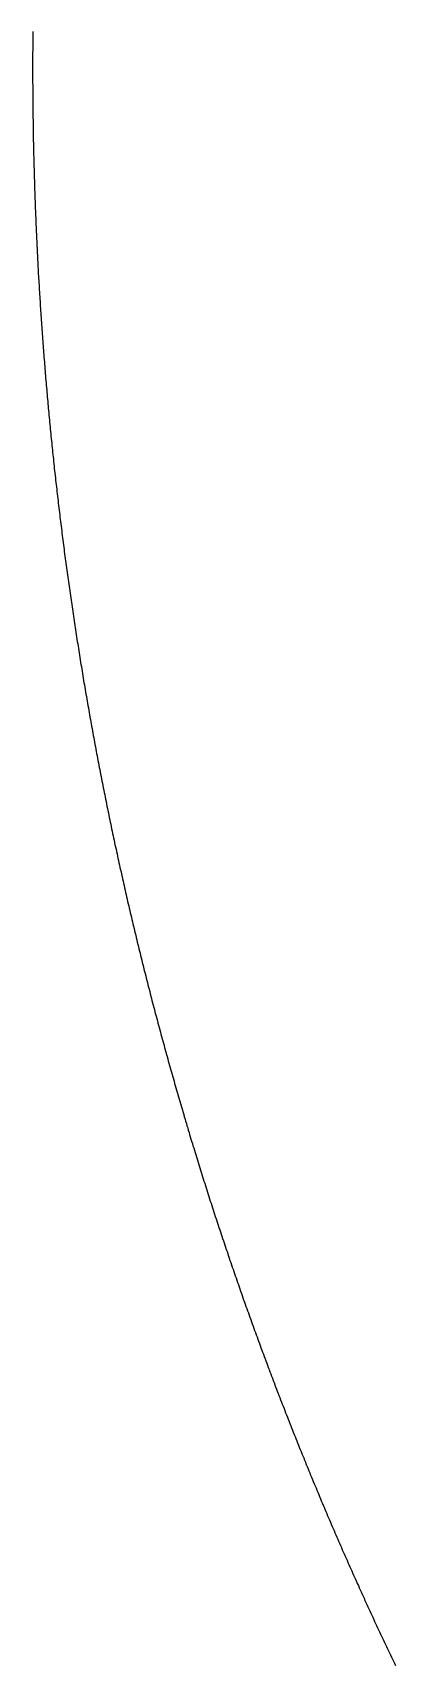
# Model space of a CAD drawing. Header units: metres. Extents: x -47.5 to 50, y -46.2 to 48.8.
# Drawn here: x -47.5 to -42.85, y -19.65 to 1.25 of the extents above; entities that cross this region are included whole.
import ezdxf

# ---------------------------------------------------------------- set-up
doc = ezdxf.new("R2010")
doc.units = ezdxf.units.M

msp = doc.modelspace()

# ---------------------------------------------------------------- linework, layer by layer
for p, q in [((-47.496, 1.269, -692.82), (-47.496, 1.24, -692.82)), ((-47.496, 1.18, -692.82), (-47.497, 1.15, -692.82)), ((-47.497, 1.15, -692.82), (-47.497, 1.12, -692.82)), ((-47.497, 1.12, -692.82), (-47.497, 1.09, -692.82)), ((-47.497, 1.09, -692.82), (-47.497, 1.061, -692.82)), ((-47.497, 1.061, -692.82), (-47.497, 1.031, -692.82)), ((-47.496, 1.24, -692.82), (-47.496, 1.21, -692.82)), ((-47.496, 1.21, -692.82), (-47.496, 1.18, -692.82)), ((-47.497, 1.031, -692.82), (-47.498, 1.001, -692.82)), ((-47.498, 1.001, -692.82), (-47.498, 0.971, -692.82)), ((-47.498, 0.971, -692.82), (-47.498, 0.941, -692.82)), ((-47.498, 0.941, -692.82), (-47.498, 0.911, -692.82)), ((-47.498, 0.911, -692.82), (-47.498, 0.881, -692.82)), ((-47.498, 0.881, -692.82), (-47.498, 0.851, -692.82)), ((-47.498, 0.851, -692.82), (-47.498, 0.822, -692.82)), ((-47.498, 0.822, -692.82), (-47.498, 0.792, -692.82)), ((-47.498, 0.792, -692.82), (-47.498, 0.762, -692.82)), ((-47.498, 0.762, -692.82), (-47.498, 0.732, -692.82)), ((-47.498, 0.732, -692.82), (-47.498, 0.702, -692.82)), ((-47.498, 0.702, -692.82), (-47.498, 0.672, -692.82)), ((-47.498, 0.672, -692.82), (-47.498, 0.643, -692.82)), ((-47.498, 0.643, -692.82), (-47.498, 0.613, -692.82)), ((-47.498, 0.613, -692.82), (-47.497, 0.583, -692.82)), ((-47.497, 0.583, -692.82), (-47.497, 0.553, -692.82)), ((-47.497, 0.553, -692.82), (-47.497, 0.523, -692.82)), ((-47.497, 0.523, -692.82), (-47.497, 0.493, -692.82)), ((-47.497, 0.493, -692.82), (-47.497, 0.463, -692.82)), ((-47.497, 0.463, -692.82), (-47.496, 0.434, -692.82)), ((-47.496, 0.434, -692.82), (-47.496, 0.404, -692.82)), ((-47.496, 0.404, -692.82), (-47.496, 0.374, -692.82)), ((-47.496, 0.374, -692.82), (-47.496, 0.344, -692.82)), ((-47.496, 0.344, -692.82), (-47.495, 0.314, -692.82)), ((-47.495, 0.314, -692.82), (-47.495, 0.284, -692.82)), ((-47.495, 0.284, -692.82), (-47.495, 0.254, -692.82)), ((-47.495, 0.254, -692.82), (-47.494, 0.225, -692.82)), ((-47.494, 0.225, -692.82), (-47.494, 0.195, -692.82)), ((-47.494, 0.195, -692.82), (-47.494, 0.165, -692.82)), ((-47.494, 0.165, -692.82), (-47.493, 0.135, -692.82)), ((-47.493, 0.135, -692.82), (-47.493, 0.105, -692.82)), ((-47.493, 0.105, -692.82), (-47.492, 0.075, -692.82)), ((-47.492, 0.075, -692.82), (-47.492, 0.046, -692.82)), ((-47.492, 0.046, -692.82), (-47.491, 0.016, -692.82)), ((-47.491, 0.016, -692.82), (-47.491, -0.014, -692.82)), ((-47.491, -0.014, -692.82), (-47.49, -0.044, -692.82)), ((-47.49, -0.044, -692.82), (-47.49, -0.074, -692.82)), ((-47.49, -0.074, -692.82), (-47.489, -0.104, -692.82)), ((-47.489, -0.104, -692.82), (-47.489, -0.133, -692.82)), ((-47.489, -0.133, -692.82), (-47.488, -0.163, -692.82)), ((-47.488, -0.163, -692.82), (-47.487, -0.193, -692.82)), ((-47.487, -0.193, -692.82), (-47.487, -0.223, -692.82)), ((-47.487, -0.223, -692.82), (-47.486, -0.253, -692.82)), ((-47.486, -0.253, -692.82), (-47.485, -0.283, -692.82)), ((-47.485, -0.283, -692.82), (-47.485, -0.313, -692.82)), ((-47.485, -0.313, -692.82), (-47.484, -0.342, -692.82)), ((-47.484, -0.342, -692.82), (-47.483, -0.372, -692.82)), ((-47.483, -0.372, -692.82), (-47.483, -0.402, -692.82)), ((-47.483, -0.402, -692.82), (-47.482, -0.432, -692.82)), ((-47.482, -0.432, -692.82), (-47.481, -0.462, -692.82)), ((-47.481, -0.462, -692.82), (-47.48, -0.491, -692.82)), ((-47.48, -0.491, -692.82), (-47.479, -0.521, -692.82)), ((-47.479, -0.521, -692.82), (-47.479, -0.551, -692.82)), ((-47.479, -0.551, -692.82), (-47.478, -0.581, -692.82)), ((-47.478, -0.581, -692.82), (-47.477, -0.611, -692.82)), ((-47.477, -0.611, -692.82), (-47.476, -0.641, -692.82)), ((-47.476, -0.641, -692.82), (-47.475, -0.67, -692.82)), ((-47.475, -0.67, -692.82), (-47.474, -0.7, -692.82)), ((-47.474, -0.7, -692.82), (-47.473, -0.73, -692.82)), ((-47.473, -0.73, -692.82), (-47.472, -0.76, -692.82)), ((-47.472, -0.76, -692.82), (-47.471, -0.79, -692.82)), ((-47.471, -0.79, -692.82), (-47.47, -0.82, -692.82)), ((-47.47, -0.82, -692.82), (-47.469, -0.849, -692.82)), ((-47.469, -0.849, -692.82), (-47.468, -0.879, -692.82)), ((-47.468, -0.879, -692.82), (-47.467, -0.909, -692.82)), ((-47.467, -0.909, -692.82), (-47.466, -0.939, -692.82)), ((-47.466, -0.939, -692.82), (-47.465, -0.969, -692.82)), ((-47.465, -0.969, -692.82), (-47.464, -0.998, -692.82)), ((-47.464, -0.998, -692.82), (-47.463, -1.028, -692.82)), ((-47.463, -1.028, -692.82), (-47.461, -1.058, -692.82)), ((-47.461, -1.058, -692.82), (-47.46, -1.088, -692.82)), ((-47.46, -1.088, -692.82), (-47.459, -1.118, -692.82)), ((-47.459, -1.118, -692.82), (-47.458, -1.148, -692.82)), ((-47.458, -1.148, -692.82), (-47.457, -1.177, -692.82)), ((-47.457, -1.177, -692.82), (-47.455, -1.207, -692.82)), ((-47.455, -1.207, -692.82), (-47.454, -1.237, -692.82)), ((-47.454, -1.237, -692.82), (-47.453, -1.267, -692.82)), ((-47.453, -1.267, -692.82), (-47.451, -1.297, -692.82)), ((-47.451, -1.297, -692.82), (-47.45, -1.326, -692.82)), ((-47.45, -1.326, -692.82), (-47.449, -1.356, -692.82)), ((-47.449, -1.356, -692.82), (-47.447, -1.386, -692.82)), ((-47.447, -1.386, -692.82), (-47.446, -1.416, -692.82)), ((-47.446, -1.416, -692.82), (-47.445, -1.446, -692.82)), ((-47.445, -1.446, -692.82), (-47.443, -1.475, -692.82)), ((-47.443, -1.475, -692.82), (-47.442, -1.505, -692.82)), ((-47.442, -1.505, -692.82), (-47.44, -1.535, -692.82)), ((-47.44, -1.535, -692.82), (-47.439, -1.565, -692.82)), ((-47.439, -1.565, -692.82), (-47.437, -1.595, -692.82)), ((-47.437, -1.595, -692.82), (-47.436, -1.624, -692.82)), ((-47.436, -1.624, -692.82), (-47.434, -1.654, -692.82)), ((-47.434, -1.654, -692.82), (-47.433, -1.684, -692.82)), ((-47.433, -1.684, -692.82), (-47.431, -1.714, -692.82)), ((-47.431, -1.714, -692.82), (-47.43, -1.743, -692.82)), ((-47.43, -1.743, -692.82), (-47.428, -1.773, -692.82)), ((-47.428, -1.773, -692.82), (-47.426, -1.803, -692.82)), ((-47.426, -1.803, -692.82), (-47.425, -1.833, -692.82)), ((-47.425, -1.833, -692.82), (-47.423, -1.863, -692.82)), ((-47.423, -1.863, -692.82), (-47.421, -1.892, -692.82)), ((-47.421, -1.892, -692.82), (-47.42, -1.922, -692.82)), ((-47.42, -1.922, -692.82), (-47.418, -1.952, -692.82)), ((-47.418, -1.952, -692.82), (-47.416, -1.982, -692.82)), ((-47.416, -1.982, -692.82), (-47.414, -2.011, -692.82)), ((-47.414, -2.011, -692.82), (-47.413, -2.041, -692.82)), ((-47.413, -2.041, -692.82), (-47.411, -2.071, -692.82)), ((-47.411, -2.071, -692.82), (-47.409, -2.101, -692.82)), ((-47.409, -2.101, -692.82), (-47.407, -2.131, -692.82)), ((-47.407, -2.131, -692.82), (-47.405, -2.16, -692.82)), ((-47.405, -2.16, -692.82), (-47.403, -2.19, -692.82)), ((-47.403, -2.19, -692.82), (-47.401, -2.22, -692.82)), ((-47.401, -2.22, -692.82), (-47.4, -2.25, -692.82)), ((-47.4, -2.25, -692.82), (-47.398, -2.279, -692.82)), ((-47.398, -2.279, -692.82), (-47.396, -2.309, -692.82)), ((-47.396, -2.309, -692.82), (-47.394, -2.339, -692.82)), ((-47.394, -2.339, -692.82), (-47.392, -2.369, -692.82)), ((-47.392, -2.369, -692.82), (-47.39, -2.398, -692.82)), ((-47.39, -2.398, -692.82), (-47.388, -2.428, -692.82)), ((-47.388, -2.428, -692.82), (-47.386, -2.458, -692.82)), ((-47.386, -2.458, -692.82), (-47.384, -2.488, -692.82)), ((-47.384, -2.488, -692.82), (-47.382, -2.517, -692.82)), ((-47.382, -2.517, -692.82), (-47.379, -2.547, -692.82)), ((-47.379, -2.547, -692.82), (-47.377, -2.577, -692.82)), ((-47.377, -2.577, -692.82), (-47.375, -2.607, -692.82)), ((-47.375, -2.607, -692.82), (-47.373, -2.636, -692.82)), ((-47.373, -2.636, -692.82), (-47.371, -2.666, -692.82)), ((-47.371, -2.666, -692.82), (-47.369, -2.696, -692.82)), ((-47.369, -2.696, -692.82), (-47.366, -2.726, -692.82)), ((-47.366, -2.726, -692.82), (-47.364, -2.755, -692.82)), ((-47.364, -2.755, -692.82), (-47.362, -2.785, -692.82)), ((-47.362, -2.785, -692.82), (-47.36, -2.815, -692.82)), ((-47.36, -2.815, -692.82), (-47.357, -2.844, -692.82)), ((-47.357, -2.844, -692.82), (-47.355, -2.874, -692.82)), ((-47.355, -2.874, -692.82), (-47.353, -2.904, -692.82)), ((-47.353, -2.904, -692.82), (-47.351, -2.934, -692.82)), ((-47.351, -2.934, -692.82), (-47.348, -2.963, -692.82)), ((-47.348, -2.963, -692.82), (-47.346, -2.993, -692.82)), ((-47.346, -2.993, -692.82), (-47.343, -3.023, -692.82)), ((-47.343, -3.023, -692.82), (-47.341, -3.053, -692.82)), ((-47.341, -3.053, -692.82), (-47.339, -3.082, -692.82)), ((-47.339, -3.082, -692.82), (-47.336, -3.112, -692.82)), ((-47.336, -3.112, -692.82), (-47.334, -3.142, -692.82)), ((-47.334, -3.142, -692.82), (-47.331, -3.171, -692.82)), ((-47.331, -3.171, -692.82), (-47.329, -3.201, -692.82)), ((-47.329, -3.201, -692.82), (-47.326, -3.231, -692.82)), ((-47.326, -3.231, -692.82), (-47.324, -3.261, -692.82)), ((-47.324, -3.261, -692.82), (-47.321, -3.29, -692.82)), ((-47.321, -3.29, -692.82), (-47.318, -3.32, -692.82)), ((-47.318, -3.32, -692.82), (-47.316, -3.35, -692.82)), ((-47.316, -3.35, -692.82), (-47.313, -3.379, -692.82)), ((-47.313, -3.379, -692.82), (-47.311, -3.409, -692.82)), ((-47.311, -3.409, -692.82), (-47.308, -3.439, -692.82)), ((-47.308, -3.439, -692.82), (-47.305, -3.468, -692.82)), ((-47.305, -3.468, -692.82), (-47.303, -3.498, -692.82)), ((-47.303, -3.498, -692.82), (-47.3, -3.528, -692.82)), ((-47.3, -3.528, -692.82), (-47.297, -3.557, -692.82)), ((-47.297, -3.557, -692.82), (-47.294, -3.587, -692.82)), ((-47.294, -3.587, -692.82), (-47.292, -3.617, -692.82)), ((-47.292, -3.617, -692.82), (-47.289, -3.646, -692.82)), ((-47.289, -3.646, -692.82), (-47.286, -3.676, -692.82)), ((-47.286, -3.676, -692.82), (-47.283, -3.706, -692.82)), ((-47.283, -3.706, -692.82), (-47.28, -3.735, -692.82)), ((-47.28, -3.735, -692.82), (-47.277, -3.765, -692.82)), ((-47.277, -3.765, -692.82), (-47.275, -3.795, -692.82)), ((-47.275, -3.795, -692.82), (-47.272, -3.824, -692.82)), ((-47.272, -3.824, -692.82), (-47.269, -3.854, -692.82)), ((-47.269, -3.854, -692.82), (-47.266, -3.884, -692.82)), ((-47.266, -3.884, -692.82), (-47.263, -3.913, -692.82)), ((-47.263, -3.913, -692.82), (-47.26, -3.943, -692.82)), ((-47.26, -3.943, -692.82), (-47.257, -3.973, -692.82)), ((-47.257, -3.973, -692.82), (-47.254, -4.002, -692.82)), ((-47.254, -4.002, -692.82), (-47.251, -4.032, -692.82)), ((-47.251, -4.032, -692.82), (-47.248, -4.062, -692.82)), ((-47.248, -4.062, -692.82), (-47.245, -4.091, -692.82)), ((-47.245, -4.091, -692.82), (-47.242, -4.121, -692.82)), ((-47.242, -4.121, -692.82), (-47.239, -4.151, -692.82)), ((-47.239, -4.151, -692.82), (-47.235, -4.18, -692.82)), ((-47.235, -4.18, -692.82), (-47.232, -4.21, -692.82)), ((-47.232, -4.21, -692.82), (-47.229, -4.24, -692.82)), ((-47.229, -4.24, -692.82), (-47.226, -4.269, -692.82)), ((-47.226, -4.269, -692.82), (-47.223, -4.299, -692.82)), ((-47.223, -4.299, -692.82), (-47.22, -4.328, -692.82)), ((-47.22, -4.328, -692.82), (-47.216, -4.358, -692.82)), ((-47.216, -4.358, -692.82), (-47.213, -4.388, -692.82)), ((-47.213, -4.388, -692.82), (-47.21, -4.417, -692.82)), ((-47.21, -4.417, -692.82), (-47.207, -4.447, -692.82)), ((-47.207, -4.447, -692.82), (-47.203, -4.477, -692.82)), ((-47.203, -4.477, -692.82), (-47.2, -4.506, -692.82)), ((-47.2, -4.506, -692.82), (-47.197, -4.536, -692.82)), ((-47.197, -4.536, -692.82), (-47.193, -4.565, -692.82)), ((-47.193, -4.565, -692.82), (-47.19, -4.595, -692.82)), ((-47.19, -4.595, -692.82), (-47.186, -4.625, -692.82)), ((-47.186, -4.625, -692.82), (-47.183, -4.654, -692.82)), ((-47.183, -4.654, -692.82), (-47.18, -4.684, -692.82)), ((-47.18, -4.684, -692.82), (-47.176, -4.713, -692.82)), ((-47.176, -4.713, -692.82), (-47.173, -4.743, -692.82)), ((-47.173, -4.743, -692.82), (-47.169, -4.773, -692.82)), ((-47.169, -4.773, -692.82), (-47.166, -4.802, -692.82)), ((-47.166, -4.802, -692.82), (-47.162, -4.832, -692.82)), ((-47.162, -4.832, -692.82), (-47.159, -4.861, -692.82)), ((-47.159, -4.861, -692.82), (-47.155, -4.891, -692.82)), ((-47.155, -4.891, -692.82), (-47.151, -4.92, -692.82)), ((-47.151, -4.92, -692.82), (-47.148, -4.95, -692.82)), ((-47.148, -4.95, -692.82), (-47.144, -4.98, -692.82)), ((-47.144, -4.98, -692.82), (-47.141, -5.009, -692.82)), ((-47.141, -5.009, -692.82), (-47.137, -5.039, -692.82)), ((-47.137, -5.039, -692.82), (-47.133, -5.068, -692.82)), ((-47.133, -5.068, -692.82), (-47.129, -5.098, -692.82)), ((-47.129, -5.098, -692.82), (-47.126, -5.127, -692.82)), ((-47.126, -5.127, -692.82), (-47.122, -5.157, -692.82)), ((-47.122, -5.157, -692.82), (-47.118, -5.187, -692.82)), ((-47.118, -5.187, -692.82), (-47.115, -5.216, -692.82)), ((-47.115, -5.216, -692.82), (-47.111, -5.246, -692.82)), ((-47.111, -5.246, -692.82), (-47.107, -5.275, -692.82)), ((-47.107, -5.275, -692.82), (-47.103, -5.305, -692.82)), ((-47.103, -5.305, -692.82), (-47.099, -5.334, -692.82)), ((-47.099, -5.334, -692.82), (-47.095, -5.364, -692.82)), ((-47.095, -5.364, -692.82), (-47.092, -5.393, -692.82)), ((-47.092, -5.393, -692.82), (-47.088, -5.423, -692.82)), ((-47.088, -5.423, -692.82), (-47.084, -5.452, -692.82)), ((-47.084, -5.452, -692.82), (-47.08, -5.482, -692.82)), ((-47.08, -5.482, -692.82), (-47.076, -5.511, -692.82)), ((-47.076, -5.511, -692.82), (-47.072, -5.541, -692.82)), ((-47.072, -5.541, -692.82), (-47.068, -5.571, -692.82)), ((-47.068, -5.571, -692.82), (-47.064, -5.6, -692.82)), ((-47.064, -5.6, -692.82), (-47.06, -5.63, -692.82)), ((-47.06, -5.63, -692.82), (-47.056, -5.659, -692.82)), ((-47.056, -5.659, -692.82), (-47.052, -5.689, -692.82)), ((-47.052, -5.689, -692.82), (-47.048, -5.718, -692.82)), ((-47.048, -5.718, -692.82), (-47.043, -5.748, -692.82)), ((-47.043, -5.748, -692.82), (-47.039, -5.777, -692.82)), ((-47.039, -5.777, -692.82), (-47.035, -5.807, -692.82)), ((-47.035, -5.807, -692.82), (-47.031, -5.836, -692.82)), ((-47.031, -5.836, -692.82), (-47.027, -5.866, -692.82)), ((-47.027, -5.866, -692.82), (-47.023, -5.895, -692.82)), ((-47.023, -5.895, -692.82), (-47.018, -5.925, -692.82)), ((-47.018, -5.925, -692.82), (-47.014, -5.954, -692.82)), ((-47.014, -5.954, -692.82), (-47.01, -5.983, -692.82)), ((-47.01, -5.983, -692.82), (-47.006, -6.013, -692.82)), ((-47.006, -6.013, -692.82), (-47.001, -6.042, -692.82)), ((-47.001, -6.042, -692.82), (-46.997, -6.072, -692.82)), ((-46.997, -6.072, -692.82), (-46.993, -6.101, -692.82)), ((-46.993, -6.101, -692.82), (-46.988, -6.131, -692.82)), ((-46.988, -6.131, -692.82), (-46.984, -6.16, -692.82)), ((-46.984, -6.16, -692.82), (-46.98, -6.19, -692.82)), ((-46.98, -6.19, -692.82), (-46.975, -6.219, -692.82)), ((-46.975, -6.219, -692.82), (-46.971, -6.249, -692.82)), ((-46.971, -6.249, -692.82), (-46.966, -6.278, -692.82)), ((-46.966, -6.278, -692.82), (-46.962, -6.308, -692.82)), ((-46.962, -6.308, -692.82), (-46.958, -6.337, -692.82)), ((-46.958, -6.337, -692.82), (-46.953, -6.366, -692.82)), ((-46.953, -6.366, -692.82), (-46.948, -6.396, -692.82)), ((-46.948, -6.396, -692.82), (-46.944, -6.425, -692.82)), ((-46.944, -6.425, -692.82), (-46.939, -6.455, -692.82)), ((-46.939, -6.455, -692.82), (-46.935, -6.484, -692.82)), ((-46.935, -6.484, -692.82), (-46.93, -6.514, -692.82)), ((-46.93, -6.514, -692.82), (-46.926, -6.543, -692.82)), ((-46.926, -6.543, -692.82), (-46.921, -6.572, -692.82)), ((-46.921, -6.572, -692.82), (-46.916, -6.602, -692.82)), ((-46.916, -6.602, -692.82), (-46.912, -6.631, -692.82)), ((-46.912, -6.631, -692.82), (-46.907, -6.661, -692.82)), ((-46.907, -6.661, -692.82), (-46.902, -6.69, -692.82)), ((-46.902, -6.69, -692.82), (-46.898, -6.719, -692.82)), ((-46.898, -6.719, -692.82), (-46.893, -6.749, -692.82)), ((-46.893, -6.749, -692.82), (-46.888, -6.778, -692.82)), ((-46.888, -6.778, -692.82), (-46.883, -6.808, -692.82)), ((-46.883, -6.808, -692.82), (-46.879, -6.837, -692.82)), ((-46.879, -6.837, -692.82), (-46.874, -6.866, -692.82)), ((-46.874, -6.866, -692.82), (-46.869, -6.896, -692.82)), ((-46.869, -6.896, -692.82), (-46.864, -6.925, -692.82)), ((-46.864, -6.925, -692.82), (-46.859, -6.954, -692.82)), ((-46.859, -6.954, -692.82), (-46.854, -6.984, -692.82)), ((-46.854, -6.984, -692.82), (-46.85, -7.013, -692.82)), ((-46.85, -7.013, -692.82), (-46.845, -7.043, -692.82)), ((-46.845, -7.043, -692.82), (-46.84, -7.072, -692.82)), ((-46.84, -7.072, -692.82), (-46.835, -7.101, -692.82)), ((-46.835, -7.101, -692.82), (-46.83, -7.131, -692.82)), ((-46.83, -7.131, -692.82), (-46.825, -7.16, -692.82)), ((-46.825, -7.16, -692.82), (-46.82, -7.189, -692.82)), ((-46.82, -7.189, -692.82), (-46.815, -7.219, -692.82)), ((-46.815, -7.219, -692.82), (-46.81, -7.248, -692.82)), ((-46.81, -7.248, -692.82), (-46.805, -7.277, -692.82)), ((-46.805, -7.277, -692.82), (-46.8, -7.307, -692.82)), ((-46.8, -7.307, -692.82), (-46.794, -7.336, -692.82)), ((-46.794, -7.336, -692.82), (-46.789, -7.365, -692.82)), ((-46.789, -7.365, -692.82), (-46.784, -7.395, -692.82)), ((-46.784, -7.395, -692.82), (-46.779, -7.424, -692.82)), ((-46.779, -7.424, -692.82), (-46.774, -7.453, -692.82)), ((-46.774, -7.453, -692.82), (-46.769, -7.483, -692.82)), ((-46.769, -7.483, -692.82), (-46.764, -7.512, -692.82)), ((-46.764, -7.512, -692.82), (-46.758, -7.541, -692.82)), ((-46.758, -7.541, -692.82), (-46.753, -7.571, -692.82)), ((-46.753, -7.571, -692.82), (-46.748, -7.6, -692.82)), ((-46.748, -7.6, -692.82), (-46.742, -7.629, -692.82)), ((-46.742, -7.629, -692.82), (-46.737, -7.658, -692.82)), ((-46.737, -7.658, -692.82), (-46.732, -7.688, -692.82)), ((-46.732, -7.688, -692.82), (-46.727, -7.717, -692.82)), ((-46.727, -7.717, -692.82), (-46.721, -7.746, -692.82)), ((-46.721, -7.746, -692.82), (-46.716, -7.776, -692.82)), ((-46.716, -7.776, -692.82), (-46.71, -7.805, -692.82)), ((-46.71, -7.805, -692.82), (-46.705, -7.834, -692.82)), ((-46.705, -7.834, -692.82), (-46.7, -7.863, -692.82)), ((-46.7, -7.863, -692.82), (-46.694, -7.893, -692.82)), ((-46.694, -7.893, -692.82), (-46.689, -7.922, -692.82)), ((-46.689, -7.922, -692.82), (-46.683, -7.951, -692.82)), ((-46.683, -7.951, -692.82), (-46.678, -7.98, -692.82)), ((-46.678, -7.98, -692.82), (-46.672, -8.01, -692.82)), ((-46.672, -8.01, -692.82), (-46.667, -8.039, -692.82)), ((-46.667, -8.039, -692.82), (-46.661, -8.068, -692.82)), ((-46.661, -8.068, -692.82), (-46.655, -8.097, -692.82)), ((-46.655, -8.097, -692.82), (-46.65, -8.127, -692.82)), ((-46.65, -8.127, -692.82), (-46.644, -8.156, -692.82)), ((-46.644, -8.156, -692.82), (-46.639, -8.185, -692.82)), ((-46.639, -8.185, -692.82), (-46.633, -8.214, -692.82)), ((-46.633, -8.214, -692.82), (-46.627, -8.243, -692.82)), ((-46.627, -8.243, -692.82), (-46.622, -8.273, -692.82)), ((-46.622, -8.273, -692.82), (-46.616, -8.302, -692.82)), ((-46.616, -8.302, -692.82), (-46.61, -8.331, -692.82)), ((-46.61, -8.331, -692.82), (-46.604, -8.36, -692.82)), ((-46.604, -8.36, -692.82), (-46.599, -8.389, -692.82)), ((-46.599, -8.389, -692.82), (-46.593, -8.419, -692.82)), ((-46.593, -8.419, -692.82), (-46.587, -8.448, -692.82)), ((-46.587, -8.448, -692.82), (-46.581, -8.477, -692.82)), ((-46.581, -8.477, -692.82), (-46.575, -8.506, -692.82)), ((-46.575, -8.506, -692.82), (-46.57, -8.535, -692.82)), ((-46.57, -8.535, -692.82), (-46.564, -8.564, -692.82)), ((-46.564, -8.564, -692.82), (-46.558, -8.594, -692.82)), ((-46.558, -8.594, -692.82), (-46.552, -8.623, -692.82)), ((-46.552, -8.623, -692.82), (-46.546, -8.652, -692.82)), ((-46.546, -8.652, -692.82), (-46.54, -8.681, -692.82)), ((-46.54, -8.681, -692.82), (-46.534, -8.71, -692.82)), ((-46.534, -8.71, -692.82), (-46.528, -8.739, -692.82)), ((-46.528, -8.739, -692.82), (-46.522, -8.769, -692.82)), ((-46.522, -8.769, -692.82), (-46.516, -8.798, -692.82)), ((-46.516, -8.798, -692.82), (-46.51, -8.827, -692.82)), ((-46.51, -8.827, -692.82), (-46.504, -8.856, -692.82)), ((-46.504, -8.856, -692.82), (-46.498, -8.885, -692.82)), ((-46.498, -8.885, -692.82), (-46.492, -8.914, -692.82)), ((-46.492, -8.914, -692.82), (-46.486, -8.943, -692.82)), ((-46.486, -8.943, -692.82), (-46.48, -8.972, -692.82)), ((-46.48, -8.972, -692.82), (-46.474, -9.002, -692.82)), ((-46.474, -9.002, -692.82), (-46.467, -9.031, -692.82)), ((-46.467, -9.031, -692.82), (-46.461, -9.06, -692.82)), ((-46.461, -9.06, -692.82), (-46.455, -9.089, -692.82)), ((-46.455, -9.089, -692.82), (-46.449, -9.118, -692.82)), ((-46.449, -9.118, -692.82), (-46.443, -9.147, -692.82)), ((-46.443, -9.147, -692.82), (-46.436, -9.176, -692.82)), ((-46.436, -9.176, -692.82), (-46.43, -9.205, -692.82)), ((-46.43, -9.205, -692.82), (-46.424, -9.234, -692.82)), ((-46.424, -9.234, -692.82), (-46.417, -9.263, -692.82)), ((-46.417, -9.263, -692.82), (-46.411, -9.292, -692.82)), ((-46.411, -9.292, -692.82), (-46.405, -9.321, -692.82)), ((-46.405, -9.321, -692.82), (-46.398, -9.351, -692.82)), ((-46.398, -9.351, -692.82), (-46.392, -9.38, -692.82)), ((-46.392, -9.38, -692.82), (-46.386, -9.409, -692.82)), ((-46.386, -9.409, -692.82), (-46.379, -9.438, -692.82)), ((-46.379, -9.438, -692.82), (-46.373, -9.467, -692.82)), ((-46.373, -9.467, -692.82), (-46.366, -9.496, -692.82)), ((-46.366, -9.496, -692.82), (-46.36, -9.525, -692.82)), ((-46.36, -9.525, -692.82), (-46.353, -9.554, -692.82)), ((-46.353, -9.554, -692.82), (-46.347, -9.583, -692.82)), ((-46.347, -9.583, -692.82), (-46.34, -9.612, -692.82)), ((-46.34, -9.612, -692.82), (-46.334, -9.641, -692.82)), ((-46.334, -9.641, -692.82), (-46.327, -9.67, -692.82)), ((-46.327, -9.67, -692.82), (-46.321, -9.699, -692.82)), ((-46.321, -9.699, -692.82), (-46.314, -9.728, -692.82)), ((-46.314, -9.728, -692.82), (-46.307, -9.757, -692.82)), ((-46.307, -9.757, -692.82), (-46.301, -9.786, -692.82)), ((-46.301, -9.786, -692.82), (-46.294, -9.815, -692.82)), ((-46.294, -9.815, -692.82), (-46.287, -9.844, -692.82)), ((-46.287, -9.844, -692.82), (-46.281, -9.873, -692.82)), ((-46.281, -9.873, -692.82), (-46.274, -9.902, -692.82)), ((-46.274, -9.902, -692.82), (-46.267, -9.931, -692.82)), ((-46.267, -9.931, -692.82), (-46.261, -9.96, -692.82)), ((-46.261, -9.96, -692.82), (-46.254, -9.989, -692.82)), ((-46.254, -9.989, -692.82), (-46.247, -10.018, -692.82)), ((-46.247, -10.018, -692.82), (-46.24, -10.047, -692.82)), ((-46.24, -10.047, -692.82), (-46.233, -10.076, -692.82)), ((-46.233, -10.076, -692.82), (-46.227, -10.105, -692.82)), ((-46.227, -10.105, -692.82), (-46.22, -10.133, -692.82)), ((-46.22, -10.133, -692.82), (-46.213, -10.162, -692.82)), ((-46.213, -10.162, -692.82), (-46.206, -10.191, -692.82)), ((-46.206, -10.191, -692.82), (-46.199, -10.22, -692.82)), ((-46.199, -10.22, -692.82), (-46.192, -10.249, -692.82)), ((-46.192, -10.249, -692.82), (-46.185, -10.278, -692.82)), ((-46.185, -10.278, -692.82), (-46.178, -10.307, -692.82)), ((-46.178, -10.307, -692.82), (-46.171, -10.336, -692.82)), ((-46.171, -10.336, -692.82), (-46.164, -10.365, -692.82)), ((-46.164, -10.365, -692.82), (-46.157, -10.394, -692.82)), ((-46.157, -10.394, -692.82), (-46.15, -10.423, -692.82)), ((-46.15, -10.423, -692.82), (-46.143, -10.451, -692.82)), ((-46.143, -10.451, -692.82), (-46.136, -10.48, -692.82)), ((-46.136, -10.48, -692.82), (-46.129, -10.509, -692.82)), ((-46.129, -10.509, -692.82), (-46.122, -10.538, -692.82)), ((-46.122, -10.538, -692.82), (-46.115, -10.567, -692.82)), ((-46.115, -10.567, -692.82), (-46.108, -10.596, -692.82)), ((-46.108, -10.596, -692.82), (-46.1, -10.625, -692.82)), ((-46.1, -10.625, -692.82), (-46.093, -10.654, -692.82)), ((-46.093, -10.654, -692.82), (-46.086, -10.682, -692.82)), ((-46.086, -10.682, -692.82), (-46.079, -10.711, -692.82)), ((-46.079, -10.711, -692.82), (-46.072, -10.74, -692.82)), ((-46.072, -10.74, -692.82), (-46.064, -10.769, -692.82)), ((-46.064, -10.769, -692.82), (-46.057, -10.798, -692.82)), ((-46.057, -10.798, -692.82), (-46.05, -10.827, -692.82)), ((-46.05, -10.827, -692.82), (-46.043, -10.855, -692.82)), ((-46.043, -10.855, -692.82), (-46.035, -10.884, -692.82)), ((-46.035, -10.884, -692.82), (-46.028, -10.913, -692.82)), ((-46.028, -10.913, -692.82), (-46.021, -10.942, -692.82)), ((-46.021, -10.942, -692.82), (-46.013, -10.971, -692.82)), ((-46.013, -10.971, -692.82), (-46.006, -10.999, -692.82)), ((-46.006, -10.999, -692.82), (-45.998, -11.028, -692.82)), ((-45.998, -11.028, -692.82), (-45.991, -11.057, -692.82)), ((-45.991, -11.057, -692.82), (-45.983, -11.086, -692.82)), ((-45.983, -11.086, -692.82), (-45.976, -11.115, -692.82)), ((-45.976, -11.115, -692.82), (-45.969, -11.143, -692.82)), ((-45.969, -11.143, -692.82), (-45.961, -11.172, -692.82)), ((-45.961, -11.172, -692.82), (-45.954, -11.201, -692.82)), ((-45.954, -11.201, -692.82), (-45.946, -11.23, -692.82)), ((-45.946, -11.23, -692.82), (-45.938, -11.258, -692.82)), ((-45.938, -11.258, -692.82), (-45.931, -11.287, -692.82)), ((-45.931, -11.287, -692.82), (-45.923, -11.316, -692.82)), ((-45.923, -11.316, -692.82), (-45.916, -11.345, -692.82)), ((-45.916, -11.345, -692.82), (-45.908, -11.373, -692.82)), ((-45.908, -11.373, -692.82), (-45.9, -11.402, -692.82)), ((-45.9, -11.402, -692.82), (-45.893, -11.431, -692.82)), ((-45.893, -11.431, -692.82), (-45.885, -11.459, -692.82)), ((-45.885, -11.459, -692.82), (-45.877, -11.488, -692.82)), ((-45.877, -11.488, -692.82), (-45.87, -11.517, -692.82)), ((-45.87, -11.517, -692.82), (-45.862, -11.546, -692.82)), ((-45.862, -11.546, -692.82), (-45.854, -11.574, -692.82)), ((-45.854, -11.574, -692.82), (-45.846, -11.603, -692.82)), ((-45.846, -11.603, -692.82), (-45.839, -11.632, -692.82)), ((-45.839, -11.632, -692.82), (-45.831, -11.66, -692.82)), ((-45.831, -11.66, -692.82), (-45.823, -11.689, -692.82)), ((-45.823, -11.689, -692.82), (-45.815, -11.718, -692.82)), ((-45.815, -11.718, -692.82), (-45.807, -11.746, -692.82)), ((-45.807, -11.746, -692.82), (-45.799, -11.775, -692.82)), ((-45.799, -11.775, -692.82), (-45.791, -11.804, -692.82)), ((-45.791, -11.804, -692.82), (-45.784, -11.832, -692.82)), ((-45.784, -11.832, -692.82), (-45.776, -11.861, -692.82)), ((-45.776, -11.861, -692.82), (-45.768, -11.89, -692.82)), ((-45.768, -11.89, -692.82), (-45.76, -11.918, -692.82)), ((-45.76, -11.918, -692.82), (-45.752, -11.947, -692.82)), ((-45.752, -11.947, -692.82), (-45.744, -11.975, -692.82)), ((-45.744, -11.975, -692.82), (-45.736, -12.004, -692.82)), ((-45.736, -12.004, -692.82), (-45.728, -12.033, -692.82)), ((-45.728, -12.033, -692.82), (-45.72, -12.061, -692.82)), ((-45.72, -12.061, -692.82), (-45.712, -12.09, -692.82)), ((-45.712, -12.09, -692.82), (-45.703, -12.118, -692.82)), ((-45.703, -12.118, -692.82), (-45.695, -12.147, -692.82)), ((-45.695, -12.147, -692.82), (-45.687, -12.176, -692.82)), ((-45.687, -12.176, -692.82), (-45.679, -12.204, -692.82)), ((-45.679, -12.204, -692.82), (-45.671, -12.233, -692.82)), ((-45.671, -12.233, -692.82), (-45.663, -12.261, -692.82)), ((-45.663, -12.261, -692.82), (-45.654, -12.29, -692.82)), ((-45.654, -12.29, -692.82), (-45.646, -12.318, -692.82)), ((-45.646, -12.318, -692.82), (-45.638, -12.347, -692.82)), ((-45.638, -12.347, -692.82), (-45.63, -12.376, -692.82)), ((-45.63, -12.376, -692.82), (-45.621, -12.404, -692.82)), ((-45.621, -12.404, -692.82), (-45.613, -12.433, -692.82)), ((-45.613, -12.433, -692.82), (-45.605, -12.461, -692.82)), ((-45.605, -12.461, -692.82), (-45.597, -12.49, -692.82)), ((-45.597, -12.49, -692.82), (-45.588, -12.518, -692.82)), ((-45.588, -12.518, -692.82), (-45.58, -12.547, -692.82)), ((-45.58, -12.547, -692.82), (-45.571, -12.575, -692.82)), ((-45.571, -12.575, -692.82), (-45.563, -12.604, -692.82)), ((-45.563, -12.604, -692.82), (-45.555, -12.632, -692.82)), ((-45.555, -12.632, -692.82), (-45.546, -12.661, -692.82)), ((-45.546, -12.661, -692.82), (-45.538, -12.689, -692.82)), ((-45.538, -12.689, -692.82), (-45.529, -12.718, -692.82)), ((-45.529, -12.718, -692.82), (-45.521, -12.746, -692.82)), ((-45.521, -12.746, -692.82), (-45.512, -12.775, -692.82)), ((-45.512, -12.775, -692.82), (-45.504, -12.803, -692.82)), ((-45.504, -12.803, -692.82), (-45.495, -12.831, -692.82)), ((-45.495, -12.831, -692.82), (-45.487, -12.86, -692.82)), ((-45.487, -12.86, -692.82), (-45.478, -12.888, -692.82)), ((-45.478, -12.888, -692.82), (-45.47, -12.917, -692.82)), ((-45.47, -12.917, -692.82), (-45.461, -12.945, -692.82)), ((-45.461, -12.945, -692.82), (-45.452, -12.974, -692.82)), ((-45.452, -12.974, -692.82), (-45.444, -13.002, -692.82)), ((-45.444, -13.002, -692.82), (-45.435, -13.031, -692.82)), ((-45.435, -13.031, -692.82), (-45.426, -13.059, -692.82)), ((-45.426, -13.059, -692.82), (-45.418, -13.087, -692.82)), ((-45.418, -13.087, -692.82), (-45.409, -13.116, -692.82)), ((-45.409, -13.116, -692.82), (-45.4, -13.144, -692.82)), ((-45.4, -13.144, -692.82), (-45.391, -13.172, -692.82)), ((-45.391, -13.172, -692.82), (-45.383, -13.201, -692.82)), ((-45.383, -13.201, -692.82), (-45.374, -13.229, -692.82)), ((-45.374, -13.229, -692.82), (-45.365, -13.258, -692.82)), ((-45.365, -13.258, -692.82), (-45.356, -13.286, -692.82)), ((-45.356, -13.286, -692.82), (-45.347, -13.314, -692.82)), ((-45.347, -13.314, -692.82), (-45.339, -13.343, -692.82)), ((-45.339, -13.343, -692.82), (-45.33, -13.371, -692.82)), ((-45.33, -13.371, -692.82), (-45.321, -13.399, -692.82)), ((-45.321, -13.399, -692.82), (-45.312, -13.428, -692.82)), ((-45.312, -13.428, -692.82), (-45.303, -13.456, -692.82)), ((-45.303, -13.456, -692.82), (-45.294, -13.484, -692.82)), ((-45.294, -13.484, -692.82), (-45.285, -13.513, -692.82)), ((-45.285, -13.513, -692.82), (-45.276, -13.541, -692.82)), ((-45.276, -13.541, -692.82), (-45.267, -13.569, -692.82)), ((-45.267, -13.569, -692.82), (-45.258, -13.598, -692.82)), ((-45.258, -13.598, -692.82), (-45.249, -13.626, -692.82)), ((-45.249, -13.626, -692.82), (-45.24, -13.654, -692.82)), ((-45.24, -13.654, -692.82), (-45.231, -13.682, -692.82)), ((-45.231, -13.682, -692.82), (-45.222, -13.711, -692.82)), ((-45.222, -13.711, -692.82), (-45.213, -13.739, -692.82)), ((-45.213, -13.739, -692.82), (-45.204, -13.767, -692.82)), ((-45.204, -13.767, -692.82), (-45.194, -13.796, -692.82)), ((-45.194, -13.796, -692.82), (-45.185, -13.824, -692.82)), ((-45.185, -13.824, -692.82), (-45.176, -13.852, -692.82)), ((-45.176, -13.852, -692.82), (-45.167, -13.88, -692.82)), ((-45.167, -13.88, -692.82), (-45.158, -13.908, -692.82)), ((-45.158, -13.908, -692.82), (-45.148, -13.937, -692.82)), ((-45.148, -13.937, -692.82), (-45.139, -13.965, -692.82)), ((-45.139, -13.965, -692.82), (-45.13, -13.993, -692.82)), ((-45.13, -13.993, -692.82), (-45.121, -14.021, -692.82)), ((-45.121, -14.021, -692.82), (-45.111, -14.05, -692.82)), ((-45.111, -14.05, -692.82), (-45.102, -14.078, -692.82)), ((-45.102, -14.078, -692.82), (-45.093, -14.106, -692.82)), ((-45.093, -14.106, -692.82), (-45.083, -14.134, -692.82)), ((-45.083, -14.134, -692.82), (-45.074, -14.162, -692.82)), ((-45.074, -14.162, -692.82), (-45.065, -14.19, -692.82)), ((-45.065, -14.19, -692.82), (-45.055, -14.219, -692.82)), ((-45.055, -14.219, -692.82), (-45.046, -14.247, -692.82)), ((-45.046, -14.247, -692.82), (-45.036, -14.275, -692.82)), ((-45.036, -14.275, -692.82), (-45.027, -14.303, -692.82)), ((-45.027, -14.303, -692.82), (-45.017, -14.331, -692.82)), ((-45.017, -14.331, -692.82), (-45.008, -14.359, -692.82)), ((-45.008, -14.359, -692.82), (-44.998, -14.387, -692.82)), ((-44.998, -14.387, -692.82), (-44.989, -14.416, -692.82)), ((-44.989, -14.416, -692.82), (-44.979, -14.444, -692.82)), ((-44.979, -14.444, -692.82), (-44.97, -14.472, -692.82)), ((-44.97, -14.472, -692.82), (-44.96, -14.5, -692.82)), ((-44.96, -14.5, -692.82), (-44.951, -14.528, -692.82)), ((-44.951, -14.528, -692.82), (-44.941, -14.556, -692.82)), ((-44.941, -14.556, -692.82), (-44.931, -14.584, -692.82)), ((-44.931, -14.584, -692.82), (-44.922, -14.612, -692.82)), ((-44.922, -14.612, -692.82), (-44.912, -14.64, -692.82)), ((-44.912, -14.64, -692.82), (-44.902, -14.668, -692.82)), ((-44.902, -14.668, -692.82), (-44.893, -14.696, -692.82)), ((-44.893, -14.696, -692.82), (-44.883, -14.724, -692.82)), ((-44.883, -14.724, -692.82), (-44.873, -14.753, -692.82)), ((-44.873, -14.753, -692.82), (-44.863, -14.781, -692.82)), ((-44.863, -14.781, -692.82), (-44.854, -14.809, -692.82)), ((-44.854, -14.809, -692.82), (-44.844, -14.837, -692.82)), ((-44.844, -14.837, -692.82), (-44.834, -14.865, -692.82)), ((-44.834, -14.865, -692.82), (-44.824, -14.893, -692.82)), ((-44.824, -14.893, -692.82), (-44.814, -14.921, -692.82)), ((-44.814, -14.921, -692.82), (-44.804, -14.949, -692.82)), ((-44.804, -14.949, -692.82), (-44.795, -14.977, -692.82)), ((-44.795, -14.977, -692.82), (-44.785, -15.005, -692.82)), ((-44.785, -15.005, -692.82), (-44.775, -15.033, -692.82)), ((-44.775, -15.033, -692.82), (-44.765, -15.061, -692.82)), ((-44.765, -15.061, -692.82), (-44.755, -15.089, -692.82)), ((-44.755, -15.089, -692.82), (-44.745, -15.117, -692.82)), ((-44.745, -15.117, -692.82), (-44.735, -15.144, -692.82)), ((-44.735, -15.144, -692.82), (-44.725, -15.172, -692.82)), ((-44.725, -15.172, -692.82), (-44.715, -15.2, -692.82)), ((-44.715, -15.2, -692.82), (-44.705, -15.228, -692.82)), ((-44.705, -15.228, -692.82), (-44.695, -15.256, -692.82)), ((-44.695, -15.256, -692.82), (-44.685, -15.284, -692.82)), ((-44.685, -15.284, -692.82), (-44.675, -15.312, -692.82)), ((-44.675, -15.312, -692.82), (-44.664, -15.34, -692.82)), ((-44.664, -15.34, -692.82), (-44.654, -15.368, -692.82)), ((-44.654, -15.368, -692.82), (-44.644, -15.396, -692.82)), ((-44.644, -15.396, -692.82), (-44.634, -15.424, -692.82)), ((-44.634, -15.424, -692.82), (-44.624, -15.452, -692.82)), ((-44.624, -15.452, -692.82), (-44.614, -15.479, -692.82)), ((-44.614, -15.479, -692.82), (-44.603, -15.507, -692.82)), ((-44.603, -15.507, -692.82), (-44.593, -15.535, -692.82)), ((-44.593, -15.535, -692.82), (-44.583, -15.563, -692.82)), ((-44.583, -15.563, -692.82), (-44.573, -15.591, -692.82)), ((-44.573, -15.591, -692.82), (-44.562, -15.619, -692.82)), ((-44.562, -15.619, -692.82), (-44.552, -15.646, -692.82)), ((-44.552, -15.646, -692.82), (-44.542, -15.674, -692.82)), ((-44.542, -15.674, -692.82), (-44.532, -15.702, -692.82)), ((-44.532, -15.702, -692.82), (-44.521, -15.73, -692.82)), ((-44.521, -15.73, -692.82), (-44.511, -15.758, -692.82)), ((-44.511, -15.758, -692.82), (-44.5, -15.786, -692.82)), ((-44.5, -15.786, -692.82), (-44.49, -15.813, -692.82)), ((-44.49, -15.813, -692.82), (-44.48, -15.841, -692.82)), ((-44.48, -15.841, -692.82), (-44.469, -15.869, -692.82)), ((-44.469, -15.869, -692.82), (-44.459, -15.897, -692.82)), ((-44.459, -15.897, -692.82), (-44.448, -15.924, -692.82)), ((-44.448, -15.924, -692.82), (-44.438, -15.952, -692.82)), ((-44.438, -15.952, -692.82), (-44.427, -15.98, -692.82)), ((-44.427, -15.98, -692.82), (-44.417, -16.008, -692.82)), ((-44.417, -16.008, -692.82), (-44.406, -16.035, -692.82)), ((-44.406, -16.035, -692.82), (-44.396, -16.063, -692.82)), ((-44.396, -16.063, -692.82), (-44.385, -16.091, -692.82)), ((-44.385, -16.091, -692.82), (-44.374, -16.119, -692.82)), ((-44.374, -16.119, -692.82), (-44.364, -16.146, -692.82)), ((-44.364, -16.146, -692.82), (-44.353, -16.174, -692.82)), ((-44.353, -16.174, -692.82), (-44.343, -16.202, -692.82)), ((-44.343, -16.202, -692.82), (-44.332, -16.229, -692.82)), ((-44.332, -16.229, -692.82), (-44.321, -16.257, -692.82)), ((-44.321, -16.257, -692.82), (-44.31, -16.285, -692.82)), ((-44.31, -16.285, -692.82), (-44.3, -16.312, -692.82)), ((-44.3, -16.312, -692.82), (-44.289, -16.34, -692.82)), ((-44.289, -16.34, -692.82), (-44.278, -16.368, -692.82)), ((-44.278, -16.368, -692.82), (-44.268, -16.395, -692.82)), ((-44.268, -16.395, -692.82), (-44.257, -16.423, -692.82)), ((-44.257, -16.423, -692.82), (-44.246, -16.451, -692.82)), ((-44.246, -16.451, -692.82), (-44.235, -16.478, -692.82)), ((-44.235, -16.478, -692.82), (-44.224, -16.506, -692.82)), ((-44.224, -16.506, -692.82), (-44.213, -16.534, -692.82)), ((-44.213, -16.534, -692.82), (-44.203, -16.561, -692.82)), ((-44.203, -16.561, -692.82), (-44.192, -16.589, -692.82)), ((-44.192, -16.589, -692.82), (-44.181, -16.616, -692.82)), ((-44.181, -16.616, -692.82), (-44.17, -16.644, -692.82)), ((-44.17, -16.644, -692.82), (-44.159, -16.671, -692.82)), ((-44.159, -16.671, -692.82), (-44.148, -16.699, -692.82)), ((-44.148, -16.699, -692.82), (-44.137, -16.727, -692.82)), ((-44.137, -16.727, -692.82), (-44.126, -16.754, -692.82)), ((-44.126, -16.754, -692.82), (-44.115, -16.782, -692.82)), ((-44.115, -16.782, -692.82), (-44.104, -16.809, -692.82)), ((-44.104, -16.809, -692.82), (-44.093, -16.837, -692.82)), ((-44.093, -16.837, -692.82), (-44.082, -16.864, -692.82)), ((-44.082, -16.864, -692.82), (-44.071, -16.892, -692.82)), ((-44.071, -16.892, -692.82), (-44.06, -16.919, -692.82)), ((-44.06, -16.919, -692.82), (-44.049, -16.947, -692.82)), ((-44.049, -16.947, -692.82), (-44.037, -16.974, -692.82)), ((-44.037, -16.974, -692.82), (-44.026, -17.002, -692.82)), ((-44.026, -17.002, -692.82), (-44.015, -17.029, -692.82)), ((-44.015, -17.029, -692.82), (-44.004, -17.057, -692.82)), ((-44.004, -17.057, -692.82), (-43.993, -17.084, -692.82)), ((-43.993, -17.084, -692.82), (-43.982, -17.112, -692.82)), ((-43.982, -17.112, -692.82), (-43.97, -17.139, -692.82)), ((-43.97, -17.139, -692.82), (-43.959, -17.167, -692.82)), ((-43.959, -17.167, -692.82), (-43.948, -17.194, -692.82)), ((-43.948, -17.194, -692.82), (-43.937, -17.221, -692.82)), ((-43.937, -17.221, -692.82), (-43.925, -17.249, -692.82)), ((-43.925, -17.249, -692.82), (-43.914, -17.276, -692.82)), ((-43.914, -17.276, -692.82), (-43.903, -17.304, -692.82)), ((-43.903, -17.304, -692.82), (-43.891, -17.331, -692.82)), ((-43.891, -17.331, -692.82), (-43.88, -17.358, -692.82)), ((-43.88, -17.358, -692.82), (-43.868, -17.386, -692.82)), ((-43.868, -17.386, -692.82), (-43.857, -17.413, -692.82)), ((-43.857, -17.413, -692.82), (-43.846, -17.441, -692.82)), ((-43.846, -17.441, -692.82), (-43.834, -17.468, -692.82)), ((-43.834, -17.468, -692.82), (-43.823, -17.495, -692.82)), ((-43.823, -17.495, -692.82), (-43.811, -17.523, -692.82)), ((-43.811, -17.523, -692.82), (-43.8, -17.55, -692.82)), ((-43.8, -17.55, -692.82), (-43.788, -17.577, -692.82)), ((-43.788, -17.577, -692.82), (-43.777, -17.605, -692.82)), ((-43.777, -17.605, -692.82), (-43.765, -17.632, -692.82)), ((-43.765, -17.632, -692.82), (-43.754, -17.659, -692.82)), ((-43.754, -17.659, -692.82), (-43.742, -17.687, -692.82)), ((-43.742, -17.687, -692.82), (-43.731, -17.714, -692.82)), ((-43.731, -17.714, -692.82), (-43.719, -17.741, -692.82)), ((-43.719, -17.741, -692.82), (-43.707, -17.769, -692.82)), ((-43.707, -17.769, -692.82), (-43.696, -17.796, -692.82)), ((-43.696, -17.796, -692.82), (-43.684, -17.823, -692.82)), ((-43.684, -17.823, -692.82), (-43.672, -17.85, -692.82)), ((-43.672, -17.85, -692.82), (-43.661, -17.878, -692.82)), ((-43.661, -17.878, -692.82), (-43.649, -17.905, -692.82)), ((-43.649, -17.905, -692.82), (-43.637, -17.932, -692.82)), ((-43.637, -17.932, -692.82), (-43.625, -17.959, -692.82)), ((-43.625, -17.959, -692.82), (-43.614, -17.986, -692.82)), ((-43.614, -17.986, -692.82), (-43.602, -18.014, -692.82)), ((-43.602, -18.014, -692.82), (-43.59, -18.041, -692.82)), ((-43.59, -18.041, -692.82), (-43.578, -18.068, -692.82)), ((-43.578, -18.068, -692.82), (-43.566, -18.095, -692.82)), ((-43.566, -18.095, -692.82), (-43.555, -18.122, -692.82)), ((-43.555, -18.122, -692.82), (-43.543, -18.15, -692.82)), ((-43.543, -18.15, -692.82), (-43.531, -18.177, -692.82)), ((-43.531, -18.177, -692.82), (-43.519, -18.204, -692.82)), ((-43.519, -18.204, -692.82), (-43.507, -18.231, -692.82)), ((-43.507, -18.231, -692.82), (-43.495, -18.258, -692.82)), ((-43.495, -18.258, -692.82), (-43.483, -18.285, -692.82)), ((-43.483, -18.285, -692.82), (-43.471, -18.312, -692.82)), ((-43.471, -18.312, -692.82), (-43.459, -18.34, -692.82)), ((-43.459, -18.34, -692.82), (-43.447, -18.367, -692.82)), ((-43.447, -18.367, -692.82), (-43.435, -18.394, -692.82)), ((-43.435, -18.394, -692.82), (-43.423, -18.421, -692.82)), ((-43.423, -18.421, -692.82), (-43.411, -18.448, -692.82)), ((-43.411, -18.448, -692.82), (-43.399, -18.475, -692.82)), ((-43.399, -18.475, -692.82), (-43.387, -18.502, -692.82)), ((-43.387, -18.502, -692.82), (-43.375, -18.529, -692.82)), ((-43.375, -18.529, -692.82), (-43.363, -18.556, -692.82)), ((-43.363, -18.556, -692.82), (-43.351, -18.583, -692.82)), ((-43.351, -18.583, -692.82), (-43.339, -18.61, -692.82)), ((-43.339, -18.61, -692.82), (-43.326, -18.637, -692.82)), ((-43.326, -18.637, -692.82), (-43.314, -18.664, -692.82)), ((-43.314, -18.664, -692.82), (-43.302, -18.691, -692.82)), ((-43.302, -18.691, -692.82), (-43.29, -18.718, -692.82)), ((-43.29, -18.718, -692.82), (-43.278, -18.745, -692.82)), ((-43.278, -18.745, -692.82), (-43.265, -18.772, -692.82)), ((-43.265, -18.772, -692.82), (-43.253, -18.799, -692.82)), ((-43.253, -18.799, -692.82), (-43.241, -18.826, -692.82)), ((-43.241, -18.826, -692.82), (-43.228, -18.853, -692.82)), ((-43.228, -18.853, -692.82), (-43.216, -18.88, -692.82)), ((-43.216, -18.88, -692.82), (-43.204, -18.907, -692.82)), ((-43.204, -18.907, -692.82), (-43.191, -18.934, -692.82)), ((-43.191, -18.934, -692.82), (-43.179, -18.961, -692.82)), ((-43.179, -18.961, -692.82), (-43.167, -18.988, -692.82)), ((-43.167, -18.988, -692.82), (-43.154, -19.015, -692.82)), ((-43.154, -19.015, -692.82), (-43.142, -19.042, -692.82)), ((-43.142, -19.042, -692.82), (-43.129, -19.069, -692.82)), ((-43.129, -19.069, -692.82), (-43.117, -19.096, -692.82)), ((-43.117, -19.096, -692.82), (-43.105, -19.123, -692.82)), ((-43.105, -19.123, -692.82), (-43.092, -19.149, -692.82)), ((-43.092, -19.149, -692.82), (-43.08, -19.176, -692.82)), ((-43.08, -19.176, -692.82), (-43.067, -19.203, -692.82)), ((-43.067, -19.203, -692.82), (-43.055, -19.23, -692.82)), ((-43.055, -19.23, -692.82), (-43.042, -19.257, -692.82)), ((-43.042, -19.257, -692.82), (-43.029, -19.284, -692.82)), ((-43.029, -19.284, -692.82), (-43.017, -19.311, -692.82)), ((-43.017, -19.311, -692.82), (-43.004, -19.337, -692.82)), ((-43.004, -19.337, -692.82), (-42.992, -19.364, -692.82)), ((-42.992, -19.364, -692.82), (-42.979, -19.391, -692.82)), ((-42.979, -19.391, -692.82), (-42.966, -19.418, -692.82)), ((-42.966, -19.418, -692.82), (-42.954, -19.445, -692.82)), ((-42.954, -19.445, -692.82), (-42.941, -19.471, -692.82)), ((-42.941, -19.471, -692.82), (-42.928, -19.498, -692.82)), ((-42.928, -19.498, -692.82), (-42.916, -19.525, -692.82)), ((-42.916, -19.525, -692.82), (-42.903, -19.552, -692.82)), ((-42.903, -19.552, -692.82), (-42.89, -19.578, -692.82)), ((-42.89, -19.578, -692.82), (-42.877, -19.605, -692.82)), ((-42.877, -19.605, -692.82), (-42.864, -19.632, -692.82)), ((-42.864, -19.632, -692.82), (-42.852, -19.659, -692.82))]:
    msp.add_line(p, q)

doc.saveas('drawing.dxf')
